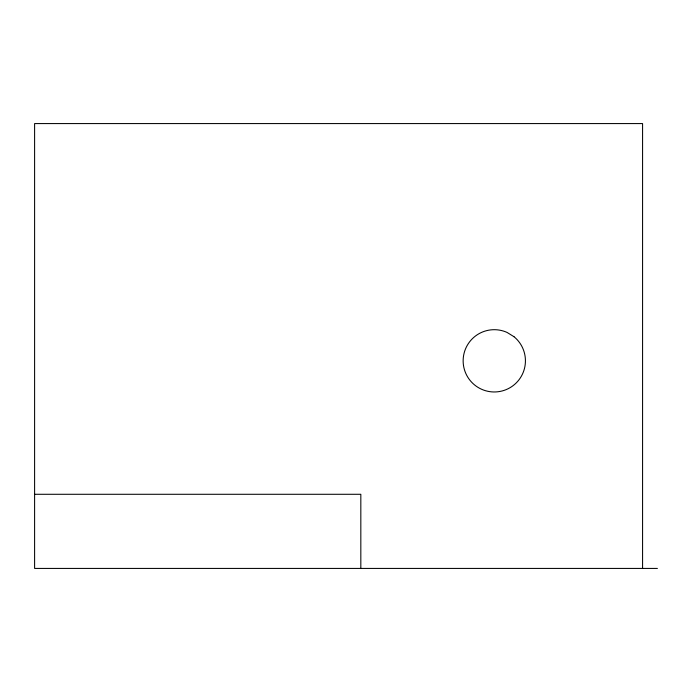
<?xml version="1.0" encoding="UTF-8"?>
<svg xmlns="http://www.w3.org/2000/svg" width="692" height="692" viewBox="0 0 692 692"><rect width="100%" height="100%" fill="white"/><g stroke="black" fill="none" stroke-linecap="round" stroke-linejoin="round"><path stroke-width="1.04" d="M34.6 494.287L360.826 494.287L360.826 568.426M657.4 568.426L34.6 568.426L34.6 123.574L642.574 123.574L642.574 568.426M513.957 336.684L507.037 332.42A31.14 31.14 0 0 0 463.147 361.285A31.14 31.14 0 0 0 507.85 388.861A31.14 31.14 0 0 0 513.957 336.684"/></g></svg>
